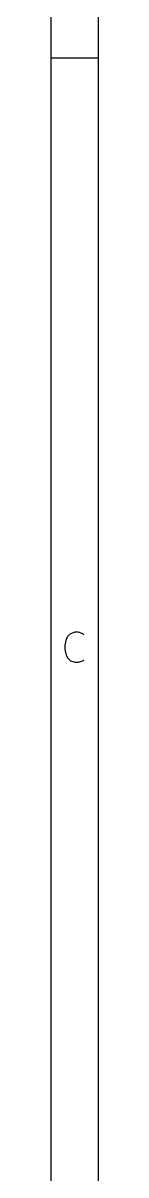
# Model space of a CAD drawing. Extents: x 0.4 to 23, y -16.1 to -0.4.
# Drawn here: x 0.394 to 0.472, y -6.192 to -4.273 of the extents above; entities that cross this region are included whole.
import ezdxf

# ---------------------------------------------------------------- set-up
doc = ezdxf.new("R2010")
doc.units = 0
doc.header["$MEASUREMENT"] = 0
doc.layers.add('BLACK', color=7, linetype='CONTINUOUS')

msp = doc.modelspace()

# ---------------------------------------------------------------- linework, layer by layer
at = {"layer": 'BLACK', "linetype": 'CONTINUOUS'}
for p, q in [((0.393701, -0.393701), (0.393701, -16.1413)), ((0.472441, -0.472441), (0.472441, -16.0626)), ((0.393701, -4.33071), (0.472441, -4.33071)), ((0.419666, -5.29912), (0.422103, -5.29424)), ((0.422103, -5.29424), (0.426978, -5.28937)), ((0.426978, -5.28937), (0.434289, -5.28693)), ((0.434289, -5.28693), (0.439164, -5.28693)), ((0.439164, -5.28693), (0.446475, -5.28937)), ((0.446475, -5.28937), (0.448913, -5.29181)), ((0.417229, -5.30887), (0.419666, -5.29912)), ((0.417229, -5.31618), (0.417229, -5.30887)), ((0.419666, -5.32593), (0.417229, -5.31618)), ((0.422103, -5.3308), (0.419666, -5.32593)), ((0.426978, -5.33568), (0.422103, -5.3308)), ((0.448913, -5.33324), (0.446475, -5.33568)), ((0.434289, -5.33811), (0.426978, -5.33568)), ((0.439164, -5.33811), (0.434289, -5.33811)), ((0.446475, -5.33568), (0.439164, -5.33811))]:
    msp.add_line(p, q, dxfattribs=at)

doc.saveas('drawing.dxf')
